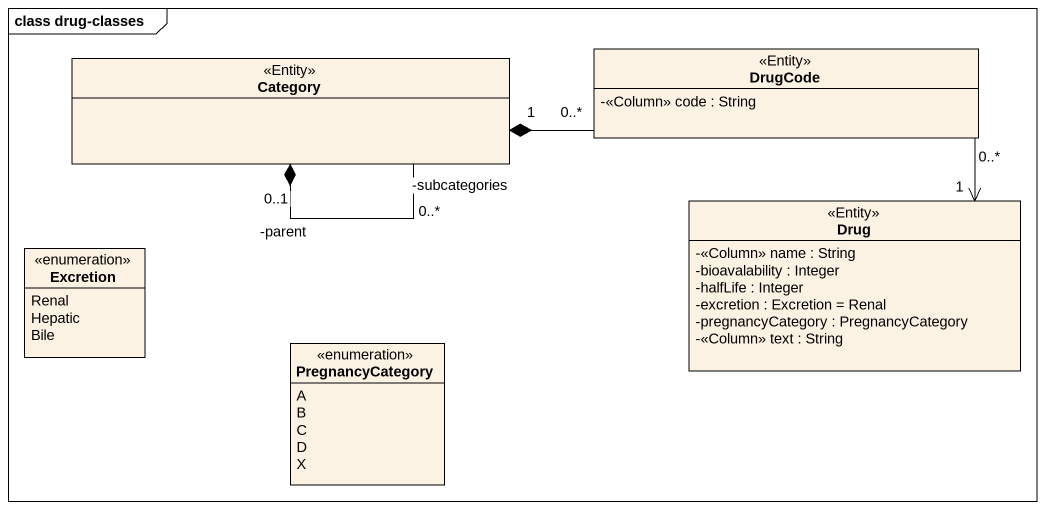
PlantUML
@startuml
mainframe class drug-classes
hide circle
hide empty members
skinparam classAttributeIconSize 0
class DrugCode <<Entity>> {
  -<<Column>> code : String
}
class Category <<Entity>>
class Drug <<Entity>> {
  -<<Column>> name : String
  -bioavalability : Integer
  -halfLife : Integer
  -excretion : Excretion = Renal
  -pregnancyCategory : PregnancyCategory
  -<<Column>> text : String
}
enum Excretion {
  Renal
  Hepatic
  Bile
}
enum PregnancyCategory {
  A
  B
  C
  D
  X
}
DrugCode "0..*" --> "1" Drug
Category "1" *-right- "0..*" DrugCode
Category "-parent\n0..1" *-- "-subcategories\n0..*" Category
@enduml
